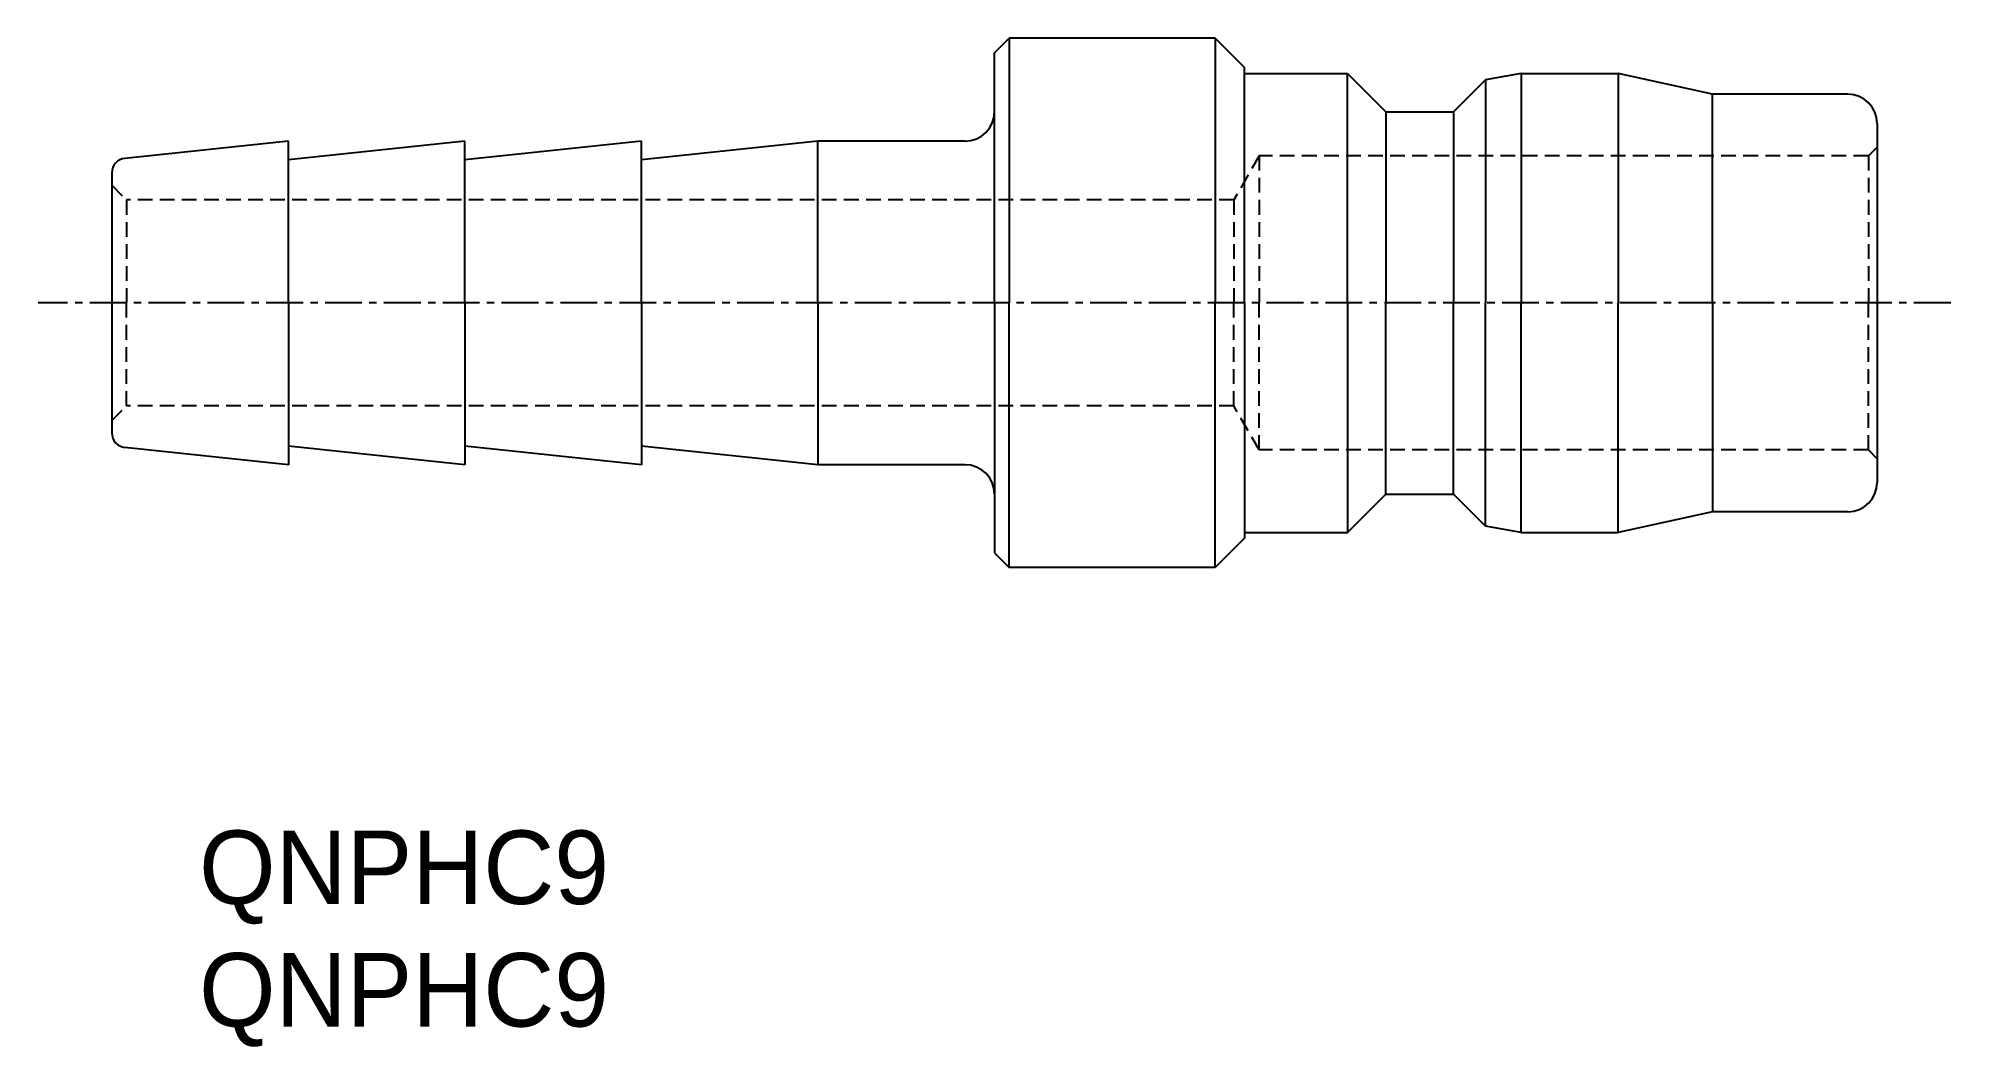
# Model space of a CAD drawing. Extents: x 151.4 to 216.4, y 193.2 to 227.5.
import ezdxf

# ---------------------------------------------------------------- set-up
doc = ezdxf.new("R2010")
doc.units = 0
doc.linetypes.add('CENTER', pattern=[2, 1.25, -0.25, 0.25, -0.25])
doc.linetypes.add('DASHED', pattern=[0.75, 0.5, -0.25])
doc.layers.get('0').update_dxf_attribs({"linetype": 'CONTINUOUS'})
doc.layers.add('CENTER', color=1, linetype='CENTER')

msp = doc.modelspace()

# ---------------------------------------------------------------- linework, layer by layer
for p, q in [((183.867, 227.012), (184.367, 227.512)), ((191.367, 227.512), (184.367, 227.512)), ((184.367, 227.512), (184.367, 218.512)), ((192.367, 226.512), (191.367, 227.512)), ((191.367, 227.512), (191.367, 218.512)), ((183.867, 225.012), (183.867, 227.012)), ((183.867, 218.512), (183.867, 227.012)), ((192.367, 226.312), (192.367, 226.512)), ((192.367, 218.512), (192.367, 226.512)), ((192.367, 226.312), (195.867, 226.312)), ((195.867, 226.312), (197.167, 225.012)), ((195.867, 218.512), (195.867, 226.312)), ((201.767, 226.312), (200.553, 226.098)), ((201.767, 226.312), (205.066, 226.312)), ((201.767, 226.312), (201.767, 218.512)), ((208.267, 225.612), (205.066, 226.312)), ((205.066, 226.312), (205.066, 218.512)), ((200.553, 226.098), (199.467, 225.012)), ((200.553, 226.098), (200.553, 218.512)), ((212.867, 225.612), (208.267, 225.612)), ((208.267, 218.512), (208.267, 225.612)), ((197.167, 225.012), (199.467, 225.012)), ((197.167, 225.012), (197.167, 218.512)), ((199.467, 225.012), (199.467, 218.512)), ((213.867, 224.612), (213.867, 218.512)), ((159.867, 224.012), (154.315, 223.428)), ((165.867, 224.012), (159.867, 223.381)), ((159.867, 223.381), (159.867, 224.012)), ((159.867, 218.512), (159.867, 224.012)), ((171.867, 224.012), (165.867, 223.381)), ((165.867, 223.381), (165.867, 224.012)), ((165.867, 218.512), (165.867, 224.012)), ((177.867, 224.012), (171.867, 223.381)), ((171.867, 223.381), (171.867, 224.012)), ((171.867, 218.512), (171.867, 224.012)), ((182.867, 224.012), (177.867, 224.012)), ((177.867, 218.512), (177.867, 224.012)), ((153.867, 222.931), (153.867, 218.512)), ((153.867, 218.512), (153.867, 214.093)), ((159.867, 218.512), (159.867, 213.012)), ((165.867, 218.512), (165.867, 213.012)), ((171.867, 218.512), (171.867, 213.012)), ((177.867, 218.512), (177.867, 213.012)), ((183.867, 218.512), (183.867, 210.012)), ((184.367, 209.512), (184.367, 218.512)), ((191.367, 209.512), (191.367, 218.512)), ((192.367, 218.512), (192.367, 210.512)), ((195.867, 218.512), (195.867, 210.712)), ((197.167, 212.012), (197.167, 218.512)), ((199.467, 212.012), (199.467, 218.512)), ((200.553, 210.926), (200.553, 218.512)), ((201.767, 210.712), (201.767, 218.512)), ((205.066, 210.712), (205.066, 218.512)), ((208.267, 218.512), (208.267, 211.412)), ((213.867, 218.512), (213.867, 212.412)), ((159.867, 213.012), (154.315, 213.596)), ((165.867, 213.012), (159.867, 213.643)), ((171.867, 213.012), (165.867, 213.643)), ((177.867, 213.012), (171.867, 213.643)), ((182.867, 213.012), (177.867, 213.012)), ((195.867, 210.712), (197.167, 212.012)), ((197.167, 212.012), (199.467, 212.012)), ((200.553, 210.926), (199.467, 212.012)), ((208.267, 211.412), (205.066, 210.712)), ((212.867, 211.412), (208.267, 211.412)), ((192.367, 210.712), (195.867, 210.712)), ((201.767, 210.712), (200.553, 210.926)), ((201.767, 210.712), (205.066, 210.712)), ((183.867, 210.012), (184.367, 209.512)), ((192.367, 210.512), (191.367, 209.512)), ((191.367, 209.512), (184.367, 209.512))]:
    msp.add_line(p, q)
at = {"color": 3, "linetype": 'DASHED'}
for p, q in [((213.867, 223.812), (213.567, 223.512)), ((192.867, 223.512), (192.001, 222.012)), ((213.567, 223.512), (192.867, 223.512)), ((192.867, 223.512), (192.867, 218.512)), ((213.567, 223.512), (213.567, 218.512)), ((153.867, 222.512), (154.367, 222.012)), ((192.001, 222.012), (154.367, 222.012)), ((154.367, 222.012), (154.367, 218.512)), ((192.001, 222.012), (192.001, 218.512)), ((154.367, 215.012), (154.367, 218.512)), ((192.001, 215.012), (192.001, 218.512)), ((192.867, 213.512), (192.867, 218.512)), ((213.567, 213.512), (213.567, 218.512)), ((153.867, 214.512), (154.367, 215.012)), ((192.001, 215.012), (154.367, 215.012)), ((192.867, 213.512), (192.001, 215.012)), ((213.567, 213.512), (192.867, 213.512)), ((213.867, 213.212), (213.567, 213.512))]:
    msp.add_line(p, q, dxfattribs=at)
for centre, radius, start, end in [((212.867, 224.612), 1, 0, 90), ((182.867, 225.012), 1, 270, 0), ((154.367, 222.931), 0.5, 96, 180), ((154.367, 214.093), 0.5, 180, 264), ((182.867, 212.012), 1, 0, 90), ((212.867, 212.412), 1, 270, 0)]:
    msp.add_arc(centre, radius, start, end)
at = {"layer": 'CENTER', "color": 1, "linetype": 'CENTER'}
msp.add_line((216.367, 218.512), (151.367, 218.512), dxfattribs=at)

# ---------------------------------------------------------------- texts
for p in [(156.834, 198.074), (156.834, 193.908)]:
    msp.add_text('QNPHC9', height=2.5).set_placement(p)

doc.saveas('drawing.dxf')
